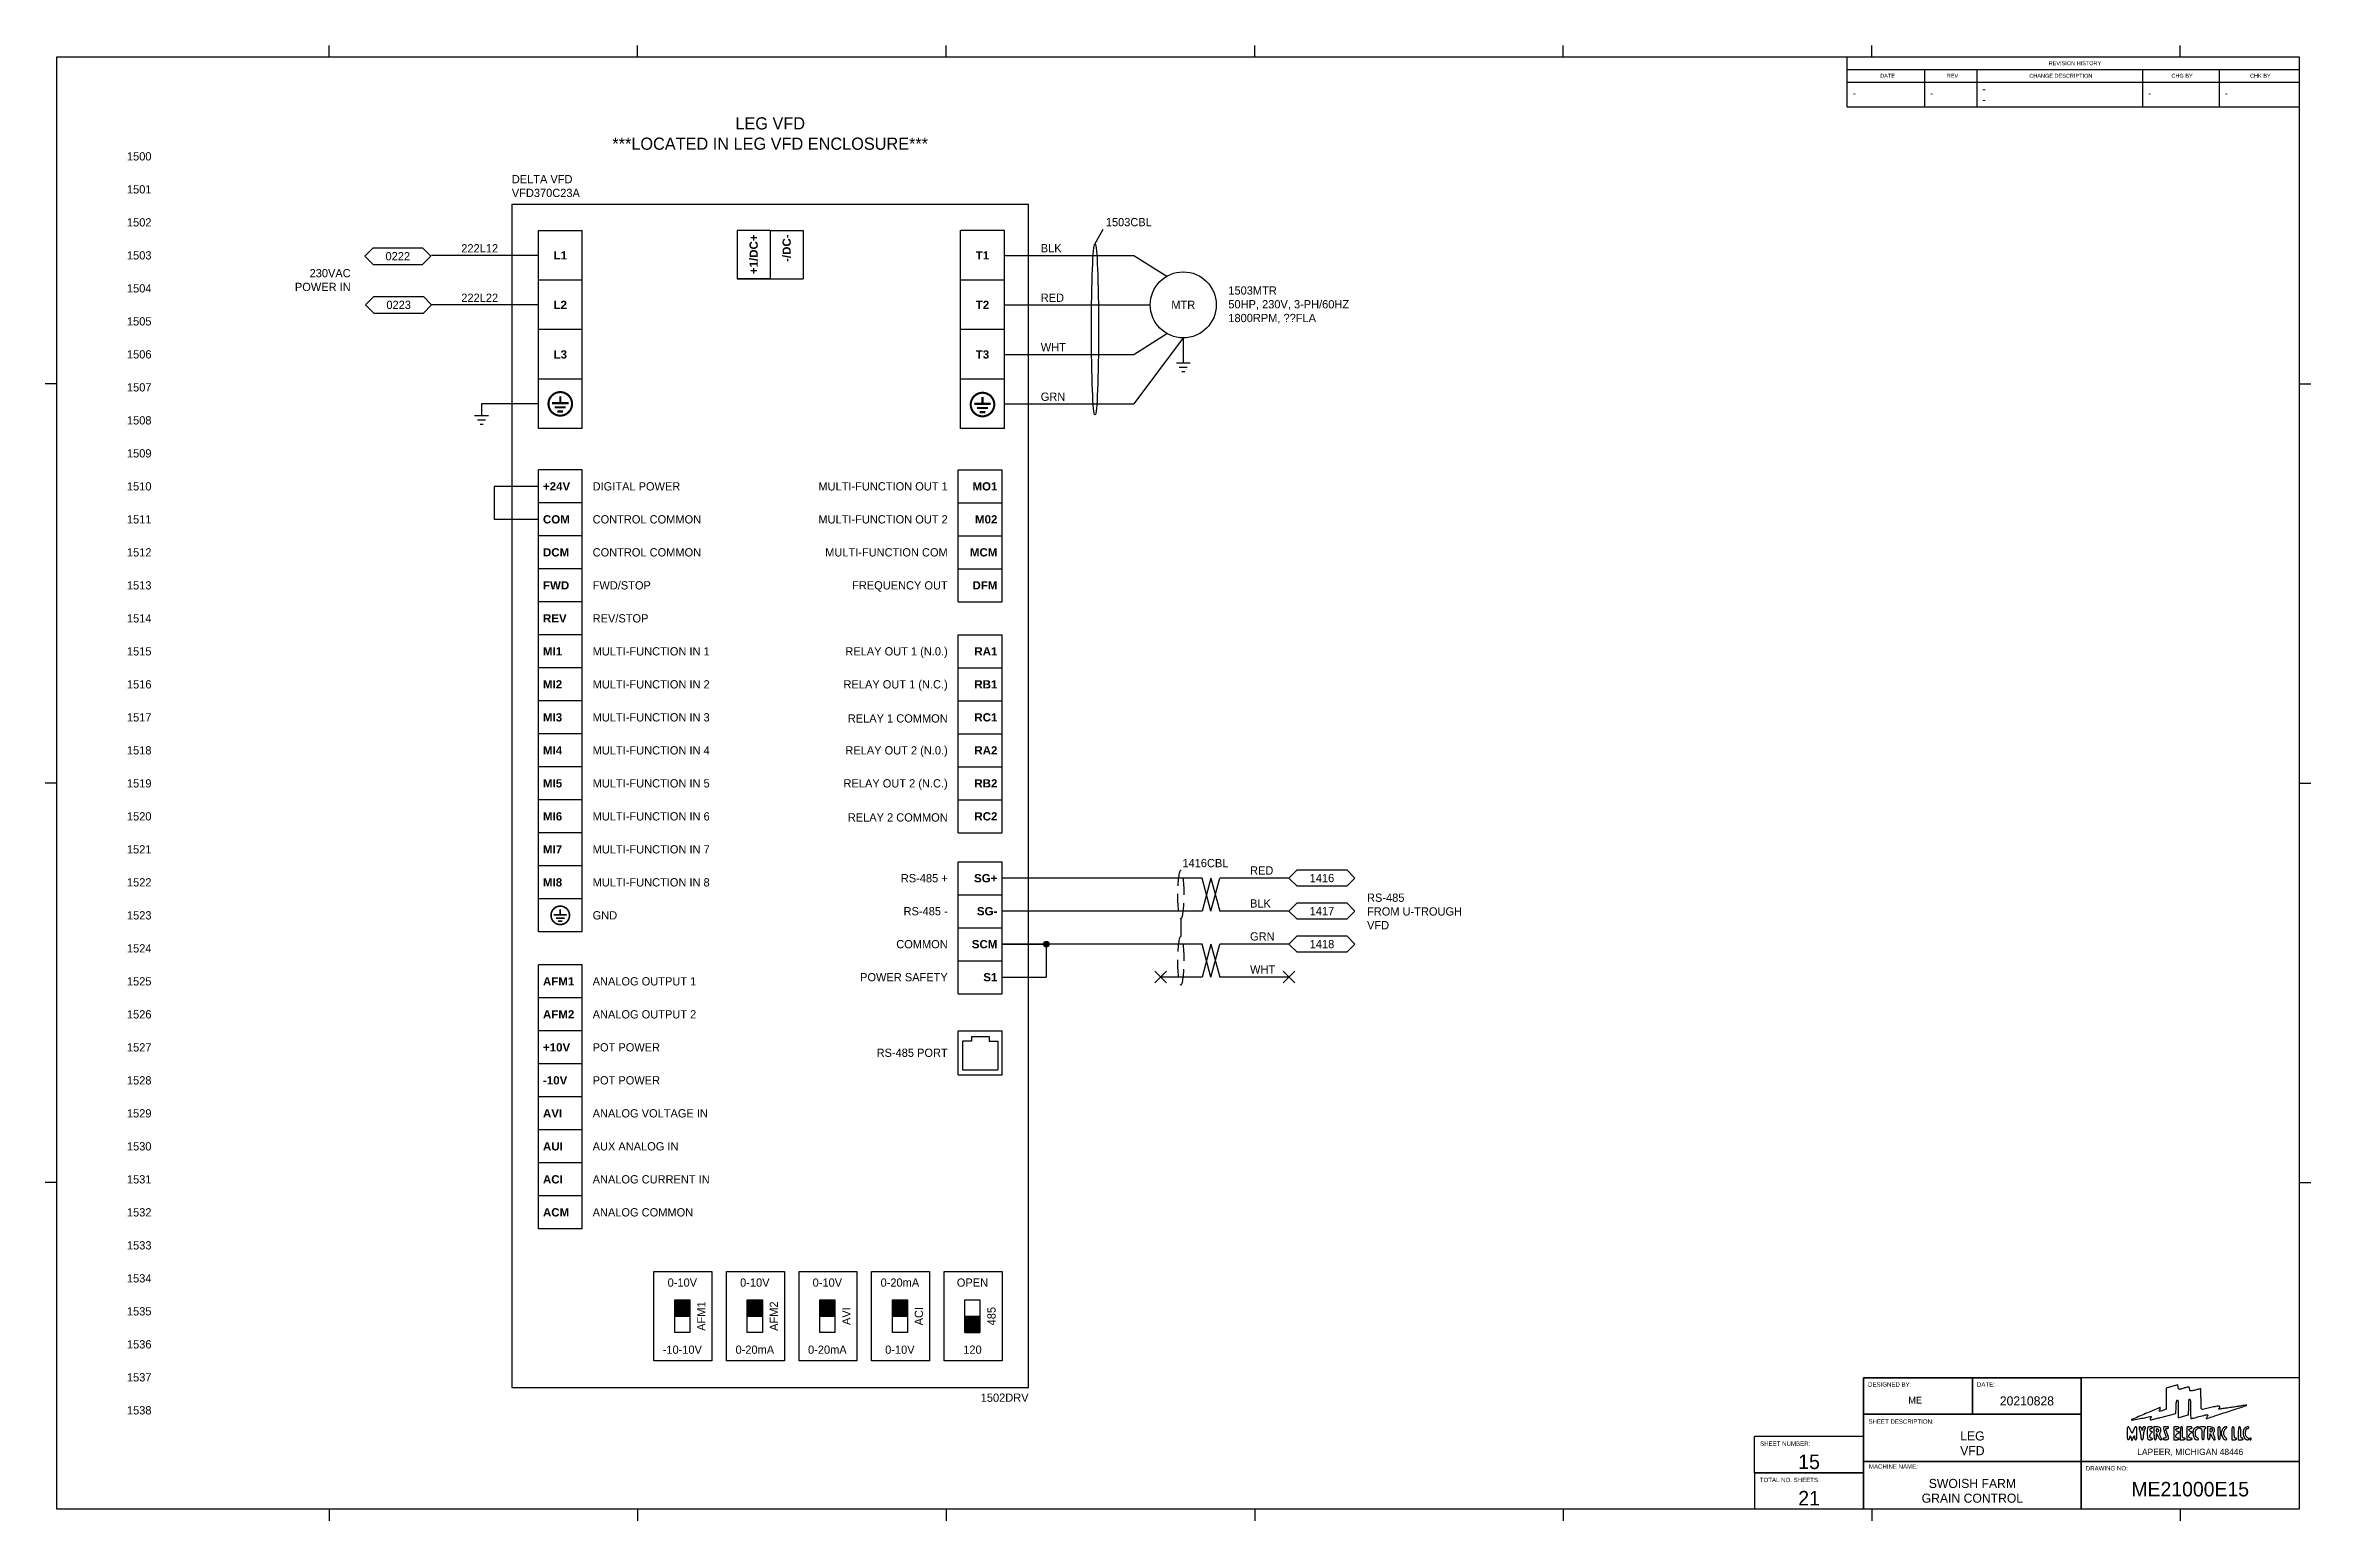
# Model space of a CAD drawing. Header units: inches. Extents: x -0.2 to 34.2, y -0.2 to 22.2.
import ezdxf
from ezdxf.enums import TextEntityAlignment as Align

# ---------------------------------------------------------------- set-up
doc = ezdxf.new("R2010")
doc.units = ezdxf.units.IN
doc.header["$MEASUREMENT"] = 0
doc.linetypes.add('DASHED2', pattern=[0.375, 0.25, -0.125])
for name, color, linetype in [('ATTRIBUTE', 3, 'Continuous'), ('ATTRIBUTES', 1, 'Continuous'), ('GRAPHIC', 2, 'Continuous'), ('TITLE BLOCK', 8, 'Continuous')]:
    doc.layers.add(name, color=color, linetype=linetype)
doc.styles.add('STYLE1', font='arialbd.ttf')
doc.styles.add('Text Style48', font='arial.ttf')
doc.styles.add('Title Block', font='arial.ttf')

# ---------------------------------------------------------------- blocks, each defined once
blk = doc.blocks.new('*U15')
for points in [[(32.054, -20.144), (31.965, -20.168), (31.965, -20.327), (31.965, -20.486), (31.923, -20.504, -0.011575), (31.883, -20.519, -0.123232), (31.867, -20.521, -0.429207), (31.861, -20.514, -0.075017), (31.868, -20.496, 0.016852), (31.873, -20.486, 0.025956), (31.876, -20.477, 0.023649), (31.878, -20.469, 0.279589), (31.877, -20.467, 0.284075), (31.868, -20.465, 0.000271), (31.655, -20.556, 0.000261), (31.442, -20.646, 0.53109), (31.441, -20.652, 0.246522), (31.448, -20.654, 0.00061), (31.546, -20.636, 0.004193), (31.64, -20.618, 0.007465), (31.717, -20.601, -0.015975), (31.734, -20.598, -0.282061), (31.739, -20.6, -0.273563), (31.739, -20.605, -0.015249), (31.732, -20.62, 0.017165), (31.727, -20.631, 0.026009), (31.723, -20.64, 0.023795), (31.721, -20.647, 0.264845), (31.722, -20.65, 0.252928), (31.726, -20.651, 0.000628), (31.781, -20.638, 0.003645), (31.845, -20.622, 0.002235), (31.919, -20.603), (32.112, -20.552), (32.115, -20.455, -0.010367), (32.118, -20.412, -0.026178), (32.122, -20.381, -0.031698), (32.127, -20.36, -0.239908), (32.134, -20.352, -0.419857), (32.142, -20.356, -0.045779), (32.146, -20.378, -0.024307), (32.149, -20.416, -0.005069), (32.15, -20.483), (32.15, -20.618), (32.226, -20.596), (32.303, -20.575), (32.307, -20.456, -0.006157), (32.312, -20.343, -0.658537), (32.322, -20.339, -0.186335), (32.333, -20.365, -0.005262), (32.334, -20.485, 0.005914), (32.335, -20.541, 0.009837), (32.337, -20.589, 0.003836), (32.34, -20.629, 0.391449), (32.343, -20.632, 0.061218), (32.35, -20.631, 0.00131), (32.382, -20.623, 0.002999), (32.42, -20.613, 0.002016), (32.463, -20.601, -0.003186), (32.559, -20.576, -0.067949), (32.588, -20.572, -0.478278), (32.595, -20.581, -0.088254), (32.586, -20.603, 0.012281), (32.576, -20.619, 0.091596), (32.573, -20.627, 0.398502), (32.575, -20.63, 0.138134), (32.581, -20.63, -0.003563), (32.594, -20.626, -0.00004), (32.681, -20.598, -0.000124), (32.78, -20.565, -0.000081), (32.896, -20.527, 0.001179), (33.01, -20.49, 0.001986), (33.105, -20.458, 0.000178), (33.19, -20.429, 0.555583), (33.19, -20.428, 0.236023), (33.187, -20.427, 0.000327), (33.126, -20.435, 0.002563), (33.057, -20.446, 0.001565), (32.976, -20.459, -0.003318), (32.894, -20.471, -0.005578), (32.826, -20.48, -0.001265), (32.767, -20.488, -0.449485), (32.764, -20.485, -0.11724), (32.765, -20.481, -0.028143), (32.768, -20.475, -0.027379), (32.773, -20.469, -0.024139), (32.779, -20.463, 0.467866), (32.777, -20.449, 0.180834), (32.756, -20.443, 0.025752), (32.684, -20.455, 0.002782), (32.521, -20.491, -0.190393), (32.506, -20.489, -0.219476), (32.497, -20.476, -0.042404), (32.494, -20.444, -0.002122), (32.494, -20.337, 0.001799), (32.493, -20.276, 0.003005), (32.493, -20.224, 0.000364), (32.492, -20.179, 0.422075), (32.491, -20.178, 0.051145), (32.488, -20.178, 0.000352), (32.469, -20.183, 0.00137), (32.446, -20.189, 0.000875), (32.42, -20.196, -0.007336), (32.36, -20.211, -0.089549), (32.337, -20.212, -0.269745), (32.326, -20.204, -0.098452), (32.322, -20.184, 0.096414), (32.318, -20.163, 0.269666), (32.307, -20.155, 0.097854), (32.284, -20.156, 0.009273), (32.231, -20.171, -0.006091), (32.178, -20.187, -0.11754), (32.161, -20.187, -0.279731), (32.152, -20.179, -0.043108), (32.147, -20.155), (32.144, -20.12)], [(31.376, -20.853, 0.007316), (31.376, -20.903, 0.03703), (31.379, -20.931, 0.08138), (31.385, -20.946, 0.273713), (31.393, -20.951, 0.168316), (31.4, -20.949, 0.08124), (31.407, -20.942, 0.064959), (31.412, -20.931, 0.046944), (31.415, -20.918, -0.004779), (31.419, -20.895, -0.516008), (31.421, -20.894, -0.198593), (31.424, -20.897, -0.002061), (31.433, -20.927), (31.446, -20.97), (31.465, -20.927, -0.002235), (31.478, -20.897, -0.18041), (31.482, -20.894, -0.528171), (31.484, -20.895, -0.006158), (31.485, -20.918, 0.041084), (31.487, -20.932, 0.082191), (31.491, -20.943, 0.115162), (31.497, -20.949, 0.148642), (31.505, -20.951, 0.258593), (31.514, -20.946, 0.093584), (31.519, -20.932, 0.039364), (31.522, -20.905, 0.006994), (31.523, -20.853, 0.013793), (31.521, -20.779, 0.202366), (31.51, -20.756, 0.473475), (31.494, -20.759, 0.029852), (31.47, -20.807), (31.448, -20.859), (31.425, -20.807, 0.025807), (31.401, -20.761, 0.482182), (31.387, -20.759, 0.196031), (31.377, -20.78, 0.011101)], [(31.567, -20.819, -0.011228), (31.574, -20.847, -0.010219), (31.579, -20.875, -0.010287), (31.583, -20.9, -0.032245), (31.584, -20.918, 0.039687), (31.586, -20.932, 0.085127), (31.589, -20.943, 0.122098), (31.595, -20.949, 0.146572), (31.603, -20.951, 0.173501), (31.611, -20.948, 0.129272), (31.617, -20.94, 0.071071), (31.62, -20.926, 0.021401), (31.621, -20.904, -0.029143), (31.623, -20.882, -0.015863), (31.627, -20.855, -0.015759), (31.632, -20.828, -0.024047), (31.639, -20.806, 0.006971), (31.65, -20.774, 0.108397), (31.651, -20.762, 0.306008), (31.646, -20.757, 0.065683), (31.633, -20.755, 0.079521), (31.622, -20.757, 0.130985), (31.615, -20.762, 0.118265), (31.61, -20.77, 0.05793), (31.608, -20.783), (31.607, -20.81), (31.594, -20.783, 0.041935), (31.588, -20.772, 0.047128), (31.58, -20.763, 0.052891), (31.572, -20.757, 0.139403), (31.565, -20.755, 0.270303), (31.559, -20.759, 0.136249), (31.557, -20.768, 0.049563), (31.559, -20.786, 0.008812)], [(31.681, -20.795, 0.020019), (31.679, -20.815, 0.008766), (31.679, -20.841, 0.008659), (31.679, -20.868, 0.011456), (31.681, -20.894, 0.012553), (31.684, -20.929, 0.119947), (31.69, -20.943, 0.198295), (31.7, -20.95, 0.045204), (31.721, -20.951, 0.032751), (31.735, -20.951, 0.050337), (31.746, -20.948, 0.065043), (31.754, -20.944, 0.249719), (31.757, -20.939, 0.148195), (31.755, -20.934, 0.098894), (31.751, -20.93, 0.082425), (31.745, -20.928, 0.064853), (31.738, -20.927, -0.299278), (31.724, -20.918, -0.111821), (31.72, -20.894, -0.087579), (31.726, -20.866, -0.134363), (31.741, -20.846, 0.005777), (31.755, -20.835, 0.22845), (31.757, -20.832, 0.395521), (31.755, -20.83, 0.011517), (31.741, -20.829, -0.224035), (31.726, -20.822, -0.153467), (31.72, -20.804, -0.166632), (31.724, -20.787, -0.247969), (31.738, -20.779, 0.064853), (31.745, -20.779, 0.082425), (31.751, -20.776, 0.098894), (31.755, -20.772, 0.148195), (31.757, -20.767, 0.249255), (31.754, -20.762, 0.065248), (31.746, -20.758, 0.050468), (31.735, -20.756, 0.032852), (31.721, -20.755, 0.039619), (31.701, -20.756, 0.15851), (31.691, -20.762, 0.139501), (31.685, -20.773, 0.028245)], [(31.781, -20.853, 0.006994), (31.782, -20.905, 0.039364), (31.785, -20.932, 0.093584), (31.79, -20.946, 0.258593), (31.8, -20.951, 0.171382), (31.808, -20.949, 0.12597), (31.814, -20.941, 0.071752), (31.817, -20.927, 0.023085), (31.819, -20.905), (31.819, -20.859), (31.843, -20.905, 0.029092), (31.854, -20.923, 0.036571), (31.866, -20.938, 0.03977), (31.877, -20.948, 0.167418), (31.886, -20.951, 0.107056), (31.895, -20.95, 0.307114), (31.898, -20.945, 0.098199), (31.895, -20.935, 0.009507), (31.884, -20.912, -0.028488), (31.874, -20.89, -0.074064), (31.87, -20.872, -0.074591), (31.872, -20.855, -0.029202), (31.879, -20.832, 0.067378), (31.886, -20.797, 0.179306), (31.879, -20.774, 0.173835), (31.859, -20.759, 0.062714), (31.823, -20.755), (31.781, -20.755)], [(31.849, -20.81, -0.063462), (31.848, -20.819, -0.063483), (31.844, -20.828, -0.069477), (31.839, -20.834, -0.116646), (31.833, -20.838, -0.186684), (31.827, -20.838, -0.16323), (31.822, -20.833, -0.092267), (31.819, -20.824, -0.034783), (31.818, -20.81, -0.034783), (31.819, -20.797, -0.092267), (31.822, -20.787, -0.16323), (31.827, -20.783, -0.186684), (31.833, -20.783, -0.116646), (31.839, -20.786, -0.069477), (31.844, -20.793, -0.063483), (31.848, -20.801, -0.063462)], [(31.924, -20.764, 0.185345), (31.923, -20.771, 0.012116), (31.927, -20.791, 0.016298), (31.933, -20.814, 0.011366), (31.942, -20.841, -0.004936), (31.961, -20.896, -0.082876), (31.964, -20.915, -0.305016), (31.958, -20.924, -0.093948), (31.941, -20.927, 0.048028), (31.931, -20.928, 0.068025), (31.923, -20.93, 0.088204), (31.918, -20.934, 0.191087), (31.916, -20.939, 0.277684), (31.919, -20.944, 0.052312), (31.929, -20.948, 0.042582), (31.943, -20.951, 0.027026), (31.959, -20.951, 0.060806), (31.989, -20.948, 0.293992), (32, -20.936, 0.120504), (31.999, -20.912, 0.008947), (31.978, -20.849, -0.003873), (31.963, -20.803, -0.079133), (31.961, -20.788, -0.31512), (31.965, -20.782, -0.087652), (31.978, -20.779, 0.04941), (31.988, -20.779, 0.069405), (31.995, -20.776, 0.089576), (32, -20.772, 0.186826), (32.002, -20.767, 0.359992), (31.995, -20.758, 0.038107), (31.966, -20.755, 0.037892), (31.937, -20.756, 0.229395)], [(32.082, -20.853), (32.082, -20.951), (32.122, -20.951, 0.029145), (32.137, -20.951, 0.045523), (32.15, -20.948, 0.057272), (32.159, -20.944, 0.26699), (32.162, -20.939, 0.191087), (32.16, -20.934, 0.088204), (32.155, -20.93, 0.068025), (32.147, -20.928, 0.048028), (32.137, -20.927, -0.22988), (32.119, -20.918, -0.177271), (32.112, -20.897, -0.131929), (32.12, -20.87, -0.130712), (32.14, -20.852), (32.167, -20.837), (32.14, -20.827, -0.104724), (32.121, -20.815, -0.188258), (32.113, -20.799, -0.257133), (32.12, -20.785, -0.155961), (32.137, -20.779, 0.048028), (32.147, -20.779, 0.068025), (32.155, -20.776, 0.088204), (32.16, -20.772, 0.191087), (32.162, -20.767, 0.266956), (32.159, -20.762, 0.057262), (32.15, -20.758, 0.04552), (32.137, -20.756, 0.029145), (32.122, -20.755), (32.082, -20.755)], [(32.18, -20.853), (32.18, -20.951), (32.213, -20.951, 0.034237), (32.227, -20.951, 0.039166), (32.239, -20.948, 0.042873), (32.249, -20.944, 0.138974), (32.254, -20.939, 0.21303), (32.255, -20.935, 0.177792), (32.252, -20.93, 0.099774), (32.245, -20.928, 0.045834), (32.235, -20.927, -0.117317), (32.221, -20.923, -0.215978), (32.214, -20.914, -0.069512), (32.211, -20.894, -0.005651), (32.213, -20.841, 0.00763), (32.215, -20.795, 0.04558), (32.213, -20.772, 0.116497), (32.208, -20.759, 0.240237), (32.199, -20.755, 0.258373), (32.19, -20.76, 0.093426), (32.184, -20.774, 0.039346), (32.181, -20.802, 0.006998)], [(32.279, -20.853), (32.279, -20.951), (32.319, -20.951, 0.029145), (32.334, -20.951, 0.045523), (32.347, -20.948, 0.057272), (32.356, -20.944, 0.26699), (32.359, -20.939, 0.191087), (32.357, -20.934, 0.088204), (32.351, -20.93, 0.068025), (32.343, -20.928, 0.048028), (32.334, -20.927, -0.22988), (32.316, -20.918, -0.177271), (32.309, -20.897, -0.131929), (32.317, -20.87, -0.130712), (32.337, -20.852), (32.364, -20.837), (32.337, -20.827, -0.073774), (32.317, -20.817, -0.21909), (32.31, -20.804, -0.256412), (32.316, -20.791, -0.092814), (32.334, -20.783, 0.062734), (32.355, -20.775, 0.412254), (32.357, -20.765, 0.231771), (32.346, -20.757, 0.040045), (32.319, -20.755), (32.279, -20.755)], [(32.395, -20.779, 0.157965), (32.373, -20.824, 0.093693), (32.375, -20.883, 0.104867), (32.397, -20.933, 0.238867), (32.433, -20.951, 0.067597), (32.45, -20.949, 0.342889), (32.456, -20.942, 0.213846), (32.451, -20.931, 0.037361), (32.432, -20.917, -0.080305), (32.421, -20.907, -0.081907), (32.413, -20.894, -0.063489), (32.409, -20.877, -0.027883), (32.408, -20.853, -0.027883), (32.409, -20.829, -0.063489), (32.413, -20.812, -0.081907), (32.421, -20.799, -0.080305), (32.432, -20.789, 0.025323), (32.442, -20.782, 0.03201), (32.45, -20.775, 0.033519), (32.455, -20.769, 0.163755), (32.457, -20.764, 0.339728), (32.451, -20.756, 0.126675), (32.435, -20.756, 0.075222), (32.414, -20.765, 0.060543)], [(32.469, -20.767, 0.148195), (32.471, -20.772, 0.098894), (32.475, -20.776, 0.082425), (32.481, -20.779, 0.064853), (32.488, -20.779, -0.241448), (32.497, -20.784, -0.103378), (32.502, -20.797, -0.044348), (32.505, -20.821, -0.008455), (32.506, -20.865, 0.008455), (32.507, -20.91, 0.044348), (32.51, -20.934, 0.103378), (32.515, -20.947, 0.241448), (32.524, -20.951, 0.241448), (32.533, -20.947, 0.103378), (32.539, -20.934, 0.044348), (32.542, -20.91, 0.008455), (32.543, -20.865, -0.01259), (32.544, -20.832, -0.022889), (32.546, -20.804, -0.020168), (32.55, -20.783, -0.350432), (32.555, -20.779, 0.099038), (32.56, -20.779, 0.097945), (32.564, -20.776, 0.097945), (32.566, -20.772, 0.099038), (32.567, -20.767, 0.295869), (32.564, -20.762, 0.04382), (32.553, -20.758, 0.037669), (32.537, -20.756, 0.023598), (32.518, -20.755, 0.023598), (32.499, -20.756, 0.037669), (32.484, -20.758, 0.04382), (32.472, -20.762, 0.295869)], [(32.592, -20.852, 0.00721), (32.593, -20.903, 0.036993), (32.596, -20.931, 0.081942), (32.601, -20.946, 0.273266), (32.61, -20.951, 0.189289), (32.618, -20.948, 0.095755), (32.624, -20.94, 0.061849), (32.629, -20.925, 0.026537), (32.631, -20.905), (32.635, -20.859), (32.659, -20.905, 0.032145), (32.682, -20.944, 0.245611), (32.7, -20.953, 0.484084), (32.708, -20.943, 0.042423), (32.696, -20.906, -0.020374), (32.687, -20.881, -0.065919), (32.684, -20.863, -0.085082), (32.685, -20.848, -0.050766), (32.692, -20.831, 0.105404), (32.7, -20.803, 0.180604), (32.694, -20.781, 0.147367), (32.672, -20.765, 0.064415), (32.637, -20.757), (32.592, -20.753)], [(32.664, -20.807, -0.041303), (32.661, -20.818, -0.056112), (32.657, -20.827, -0.069458), (32.652, -20.833, -0.193098), (32.647, -20.835, -0.193098), (32.642, -20.833, -0.069458), (32.637, -20.827, -0.056112), (32.633, -20.818, -0.041303), (32.631, -20.807, -0.04615), (32.63, -20.795, -0.12236), (32.633, -20.786, -0.161672), (32.639, -20.781, -0.100145), (32.647, -20.779, -0.100145), (32.656, -20.781, -0.161672), (32.662, -20.786, -0.12236), (32.664, -20.795, -0.04615)], [(32.75, -20.853, 0.008462), (32.752, -20.9, 0.032832), (32.756, -20.929, 0.057973), (32.762, -20.946, 0.291159), (32.77, -20.951, 0.293716), (32.778, -20.946, 0.065472), (32.783, -20.93, 0.03385), (32.786, -20.902, 0.007802), (32.787, -20.853, 0.006304), (32.786, -20.799, 0.045192), (32.783, -20.773, 0.124489), (32.777, -20.76, 0.220503), (32.766, -20.755, 0.218721), (32.756, -20.76, 0.136927), (32.75, -20.772, 0.046094), (32.748, -20.798, 0.005761)], [(32.843, -20.764, 0.094659), (32.828, -20.779, 0.041125), (32.814, -20.803, 0.040818), (32.804, -20.829, 0.069353), (32.801, -20.853, 0.081353), (32.806, -20.885, 0.058894), (32.822, -20.918, 0.062991), (32.842, -20.943, 0.192104), (32.863, -20.951, 0.039041), (32.881, -20.95, 0.371636), (32.885, -20.945, 0.182794), (32.882, -20.935, 0.013412), (32.862, -20.915, -0.061571), (32.853, -20.902, -0.039751), (32.845, -20.886, -0.039427), (32.84, -20.869, -0.055778), (32.838, -20.853, -0.055778), (32.84, -20.837, -0.039427), (32.845, -20.82, -0.039751), (32.853, -20.804, -0.061571), (32.862, -20.792, 0.01161), (32.872, -20.782, 0.016057), (32.88, -20.773, 0.012597), (32.886, -20.765, 0.157369), (32.887, -20.761, 0.356709), (32.883, -20.756, 0.068557), (32.871, -20.755, 0.056583), (32.855, -20.758, 0.072396)], [(32.961, -20.853), (32.961, -20.951), (32.997, -20.951, 0.031626), (33.012, -20.951, 0.048861), (33.023, -20.948, 0.06271), (33.032, -20.944, 0.254951), (33.034, -20.939, 0.148195), (33.033, -20.934, 0.098894), (33.029, -20.93, 0.082425), (33.023, -20.928, 0.064853), (33.016, -20.927, -0.241448), (33.007, -20.922, -0.103378), (33.001, -20.909, -0.044348), (32.998, -20.885, -0.008455), (32.997, -20.841, 0.008455), (32.997, -20.796, 0.044348), (32.994, -20.772, 0.103378), (32.988, -20.76, 0.241448), (32.979, -20.755, 0.258593), (32.97, -20.76, 0.093584), (32.964, -20.774, 0.039364), (32.961, -20.802, 0.006994)], [(33.059, -20.853), (33.059, -20.951), (33.096, -20.951, 0.031626), (33.11, -20.951, 0.048861), (33.122, -20.948, 0.06271), (33.13, -20.944, 0.254951), (33.133, -20.939, 0.148195), (33.131, -20.934, 0.098894), (33.127, -20.93, 0.082425), (33.121, -20.928, 0.064853), (33.114, -20.927, -0.241448), (33.105, -20.922, -0.103378), (33.099, -20.909, -0.044348), (33.096, -20.885, -0.008455), (33.096, -20.841, 0.008455), (33.095, -20.796, 0.044348), (33.092, -20.772, 0.103378), (33.086, -20.76, 0.241448), (33.077, -20.755, 0.258593), (33.068, -20.76, 0.093584), (33.063, -20.774, 0.039364), (33.06, -20.802, 0.006994)], [(33.152, -20.782, 0.126643), (33.134, -20.83, 0.08921), (33.138, -20.888, 0.103093), (33.16, -20.935, 0.231798), (33.195, -20.951, 0.067597), (33.212, -20.949, 0.342889), (33.218, -20.942, 0.213846), (33.213, -20.931, 0.037361), (33.194, -20.917, -0.194574), (33.173, -20.889, -0.074599), (33.169, -20.84, -0.083057), (33.179, -20.795, -0.305325), (33.201, -20.779, 0.070083), (33.208, -20.779, 0.085896), (33.214, -20.776, 0.100138), (33.217, -20.772, 0.138107), (33.219, -20.767, 0.324907), (33.211, -20.757, 0.134586), (33.192, -20.756, 0.087499), (33.169, -20.765, 0.097748)], [(33.231, -20.939, 0.099038), (33.232, -20.944, 0.097945), (33.234, -20.948, 0.097945), (33.238, -20.951, 0.099038), (33.243, -20.951, 0.099038), (33.248, -20.951, 0.097945), (33.252, -20.948, 0.097945), (33.255, -20.944, 0.099038), (33.255, -20.939, 0.099038), (33.255, -20.934, 0.097945), (33.252, -20.93, 0.097945), (33.248, -20.928, 0.099038), (33.243, -20.927, 0.099038), (33.238, -20.928, 0.097945), (33.234, -20.93, 0.097945), (33.232, -20.934, 0.099038)]]:
    blk.add_lwpolyline(points, format="xyb", close=True)
at = {"layer": 'TITLE BLOCK'}
for p, q in [((0, -22.002), (0, 0)), ((0, 0), (33.98, 0)), ((4.125, 0), (4.125, 0.176)), ((8.801, 0), (8.801, 0.176)), ((13.476, 0), (13.476, 0.176)), ((18.152, 0), (18.152, 0.176)), ((22.827, 0), (22.827, 0.176)), ((27.131, -0.763), (27.131, 0)), ((27.503, 0), (27.503, 0.176)), ((32.178, 0), (32.178, 0.176)), ((33.98, 0), (33.98, -22.002)), ((27.131, -0.19), (28.303, -0.19)), ((27.136, 0), (33.98, 0)), ((28.303, -0.19), (28.303, -0.38)), ((28.303, -0.19), (29.095, -0.19)), ((28.303, -0.19), (28.303, -0.38)), ((29.095, -0.19), (29.095, -0.38)), ((29.095, -0.19), (31.608, -0.19)), ((29.095, -0.19), (29.095, -0.38)), ((31.608, -0.19), (31.608, -0.38)), ((31.608, -0.19), (32.77, -0.19)), ((31.608, -0.19), (31.608, -0.38)), ((32.77, -0.19), (32.77, -0.38)), ((32.77, -0.19), (33.98, -0.19)), ((32.77, -0.19), (32.77, -0.38)), ((33.98, 0), (33.98, -0.763)), ((27.131, -0.38), (28.303, -0.38)), ((28.303, -0.38), (28.303, -0.763)), ((28.303, -0.38), (29.095, -0.38)), ((28.303, -0.38), (28.303, -0.763)), ((29.095, -0.38), (29.095, -0.763)), ((29.095, -0.38), (31.608, -0.38)), ((29.095, -0.38), (29.095, -0.763)), ((31.608, -0.38), (31.608, -0.763)), ((31.608, -0.38), (32.77, -0.38)), ((31.608, -0.38), (31.608, -0.763)), ((32.77, -0.38), (32.77, -0.763)), ((32.77, -0.38), (33.98, -0.38)), ((32.77, -0.38), (32.77, -0.763)), ((33.98, -0.763), (27.131, -0.763)), ((0, -4.951), (-0.176, -4.951)), ((33.98, -4.951), (34.156, -4.951)), ((0, -11.001), (-0.176, -11.001)), ((33.98, -11.001), (34.156, -11.001)), ((0, -17.052), (-0.176, -17.052)), ((33.98, -17.052), (34.156, -17.052)), ((33.98, -20.012), (30.68, -20.012)), ((27.379, -20.902), (25.729, -20.902)), ((25.729, -21.452), (25.729, -20.902)), ((25.729, -21.452), (25.729, -22.002)), ((33.98, -22.002), (0, -22.002)), ((4.125, -22.002), (4.125, -22.178)), ((8.801, -22.002), (8.801, -22.178)), ((13.476, -22.002), (13.476, -22.178)), ((18.152, -22.002), (18.152, -22.178)), ((22.827, -22.002), (22.827, -22.178)), ((27.503, -22.002), (27.503, -22.178)), ((32.178, -22.002), (32.178, -22.178))]:
    blk.add_line(p, q, dxfattribs=at)
at = {"layer": 'TITLE BLOCK', "linetype": 'Continuous', "lineweight": 35}
for p, q in [((27.379, -22.002), (27.379, -20.012)), ((27.379, -20.012), (30.68, -20.012)), ((29.029, -20.012), (29.029, -20.562)), ((30.68, -22.002), (30.68, -20.012)), ((27.379, -20.562), (30.68, -20.562)), ((27.379, -21.282), (30.68, -21.282)), ((30.68, -21.282), (33.98, -21.282)), ((25.729, -21.452), (27.379, -21.452))]:
    blk.add_line(p, q, dxfattribs=at)
blk.add_text('LAPEER, MICHIGAN 48446', height=0.09563).set_placement((32.33, -21.136), align=Align.MIDDLE_CENTER)
at = {"layer": 'ATTRIBUTE'}
for p in [(27.212, -0.61), (28.384, -0.61), (29.176, -0.546), (29.176, -0.71), (31.689, -0.61), (32.851, -0.61)]:
    blk.add_text('-', height=0.125, dxfattribs=at).set_placement(p)
blk.add_text('ME', height=0.1031, dxfattribs=at).set_placement((28.162, -20.352), align=Align.MIDDLE_CENTER)
for tag, height, p in [('DESDATE', 0.138, (29.855, -20.363)), ('DESCRIPTION1', 0.138, (29.029, -20.894)), ('SHEET', 0.22, (26.554, -21.287)), ('DESCRIPTION2', 0.138, (29.029, -21.117)), ('MACHNAME1', 0.138, (29.029, -21.614)), ('DRAWINGNUM', 0.22, (32.33, -21.7)), ('MACHNAME2', 0.138, (29.029, -21.837))]:
    blk.add_attdef(tag, text='', height=height, dxfattribs=at).set_placement(p, align=Align.MIDDLE)
blk.add_attdef('TOTAL', text='', height=0.22, dxfattribs=at).set_placement((26.554, -21.837), align=Align.MIDDLE_CENTER)
at = {"layer": 'TITLE BLOCK'}
for s, insert, char_height, attachment_point, style in [('DATE', (27.632, -0.315), 0.06, 7, 'Text Style48'), ('REV', (28.641, -0.315), 0.06, 7, 'Text Style48'), ('CHANGE DESCRIPTION', (29.892, -0.316), 0.06, 7, 'Text Style48'), ('REVISION HISTORY', (30.185, -0.126), 0.06, 7, 'Text Style48'), ('CHG BY', (32.046, -0.316), 0.06, 7, 'Text Style48'), ('CHK BY', (33.237, -0.316), 0.06, 7, 'Text Style48'), ('DESIGNED BY:', (27.448, -20.081), 0.06601, 1, 'Title Block'), ('DATE:', (29.098, -20.081), 0.066, 1, 'Title Block'), ('SHEET DESCRIPTION:', (27.454, -20.643), 0.06601, 1, 'Title Block'), ('SHEET NUMBER:', (25.813, -20.978), 0.06601, 1, 'Title Block'), ('TOTAL NO. SHEETS:', (25.808, -21.528), 0.06601, 1, 'Title Block'), ('MACHINE NAME:', (27.461, -21.324), 0.06601, 1, 'Title Block')]:
    blk.add_mtext(s, dxfattribs=dict(at, insert=insert, char_height=char_height, attachment_point=attachment_point, style=style))
at = {"layer": 'TITLE BLOCK', "insert": (30.748, -21.351), "char_height": 0.06601, "width": 0.63532, "attachment_point": 1, "style": 'Title Block'}
blk.add_mtext('DRAWING NO:', dxfattribs=at)
blk = doc.blocks.new('WIRE REFERENCE')
at = {"color": 4}
for p, q in [((0.125, 0.125), (0, 0)), ((0.125, -0.125), (0, 0)), ((0.125, 0.125), (0.875, 0.125)), ((0.875, 0.125), (1, 0)), ((0.875, -0.125), (1, 0)), ((0.125, -0.125), (0.875, -0.125))]:
    blk.add_line(p, q, dxfattribs=at)
blk.add_attdef('LNXXXX', text='', height=0.125, dxfattribs=at).set_placement((0.5, 0), align=Align.MIDDLE_CENTER)
blk = doc.blocks.new('GROUND SYMBOL')
at = {"layer": 'GRAPHIC'}
for p, q in [((0, 0), (0, -0.178)), ((-0.105, -0.178), (0.105, -0.178)), ((-0.061, -0.243), (0.061, -0.243)), ((-0.023, -0.308), (0.023, -0.308))]:
    blk.add_line(p, q, dxfattribs=at)
blk = doc.blocks.new('New Hex Ref')
at = {"color": 4}
for p, q in [((0, 0), (0.125, 0.125)), ((0.125, -0.125), (0, 0)), ((0.125, 0.125), (0.875, 0.125)), ((0.875, 0.125), (1, 0)), ((1, 0), (0.875, -0.125)), ((0.875, -0.125), (0.125, -0.125))]:
    blk.add_line(p, q, dxfattribs=at)
blk.add_attdef('LNXXXX', text='', height=0.125, dxfattribs=at).set_placement((0.5, 0), align=Align.MIDDLE_CENTER)
blk = doc.blocks.new('WIRE NODE')
h = blk.add_hatch(color=256)
edge = h.paths.add_edge_path()
edge.add_arc((0, 0), 0.0428, 0, 360)
blk.add_circle((0, 0), 0.0428)
blk = doc.blocks.new('DELTA_DRIVE')
h = blk.add_hatch(color=256)
h.dxf.hatch_style = 1
h.paths.add_polyline_path([(2.296, -15.824), (2.067, -15.824), (2.067, -16.073), (2.296, -16.073)])
h = blk.add_hatch(color=256)
h.dxf.hatch_style = 1
h.paths.add_polyline_path([(3.395, -15.824), (3.167, -15.824), (3.167, -16.073), (3.395, -16.073)])
h = blk.add_hatch(color=256)
h.dxf.hatch_style = 1
h.paths.add_polyline_path([(4.494, -15.824), (4.266, -15.824), (4.266, -16.073), (4.494, -16.073)])
h = blk.add_hatch(color=256)
h.dxf.hatch_style = 1
h.paths.add_polyline_path([(5.594, -15.824), (5.365, -15.824), (5.365, -16.073), (5.594, -16.073)])
h = blk.add_hatch(color=256)
h.dxf.hatch_style = 1
h.paths.add_polyline_path([(6.693, -16.073), (6.465, -16.073), (6.465, -16.322), (6.693, -16.322)])
at = {"color": 2}
for p, q in [((-0.402, 0.776), (-0.402, -17.152)), ((-0.402, 0.776), (7.429, 0.776)), ((7.429, -17.152), (7.429, 0.776)), ((-0.402, -17.152), (7.429, -17.152))]:
    blk.add_line(p, q, dxfattribs=at)
for p, q in [((0, -0.375), (0, 0.375)), ((0, 0.375), (0.665, 0.375)), ((0.665, -0.375), (0.665, 0.375)), ((3.513, 0.375), (3.013, 0.375)), ((3.013, 0.375), (3.013, -0.355)), ((3.513, 0.375), (3.513, -0.355)), ((3.513, 0.375), (3.513, -0.355)), ((3.513, 0.375), (4.013, 0.375)), ((4.013, 0.375), (4.013, -0.355)), ((6.398, -0.375), (6.398, 0.375)), ((7.063, 0.375), (6.398, 0.375)), ((7.063, -0.375), (7.063, 0.375)), ((0.665, -0.375), (0, -0.375)), ((0, -1.125), (0, -0.375)), ((0.665, -1.125), (0.665, -0.375)), ((3.513, -0.355), (3.013, -0.355)), ((3.013, -0.355), (3.513, -0.355)), ((3.513, -0.355), (4.013, -0.355)), ((6.398, -1.125), (6.398, -0.375)), ((7.063, -0.375), (6.398, -0.375)), ((7.063, -1.125), (7.063, -0.375)), ((0, -1.875), (0, -1.125)), ((0.665, -1.125), (0, -1.125)), ((0.665, -1.875), (0.665, -1.125)), ((7.063, -1.125), (6.398, -1.125)), ((6.398, -1.875), (6.398, -1.125)), ((7.063, -1.875), (7.063, -1.125)), ((0, -2.625), (0, -1.875)), ((0.665, -1.875), (0, -1.875)), ((0.665, -2.625), (0.665, -1.875)), ((7.063, -1.875), (6.398, -1.875)), ((6.398, -2.625), (6.398, -1.875)), ((7.063, -2.625), (7.063, -1.875)), ((0.665, -2.625), (0, -2.625)), ((7.063, -2.625), (6.398, -2.625)), ((7.063, -2.625), (6.534, -2.625)), ((0, -3.75), (0, -3.25)), ((0.665, -3.25), (0, -3.25)), ((0.665, -3.75), (0.665, -3.25)), ((6.362, -3.75), (6.362, -3.25)), ((6.362, -3.25), (7.027, -3.25)), ((7.027, -3.75), (7.027, -3.25)), ((0.665, -3.75), (0, -3.75)), ((0, -4.25), (0, -3.75)), ((0.665, -4.25), (0.665, -3.75)), ((6.362, -3.75), (7.027, -3.75)), ((6.362, -4.25), (6.362, -3.75)), ((7.027, -4.25), (7.027, -3.75)), ((0.665, -4.25), (0, -4.25)), ((0, -4.75), (0, -4.25)), ((0.665, -4.75), (0.665, -4.25)), ((6.362, -4.25), (7.027, -4.25)), ((6.362, -4.75), (6.362, -4.25)), ((7.027, -4.75), (7.027, -4.25)), ((0.665, -4.75), (0, -4.75)), ((0, -5.25), (0, -4.75)), ((0.665, -5.25), (0.665, -4.75)), ((6.362, -4.75), (7.027, -4.75)), ((6.362, -5.25), (6.362, -4.75)), ((7.027, -5.25), (7.027, -4.75)), ((0.665, -5.25), (0, -5.25)), ((0, -5.75), (0, -5.25)), ((0.665, -5.75), (0.665, -5.25)), ((6.362, -5.25), (7.027, -5.25)), ((0.665, -5.75), (0, -5.75)), ((0, -6.25), (0, -5.75)), ((0.665, -6.25), (0.665, -5.75)), ((6.362, -5.75), (7.027, -5.75)), ((6.362, -6.25), (6.362, -5.75)), ((7.027, -6.25), (7.027, -5.75)), ((0.665, -6.25), (0, -6.25)), ((0, -6.75), (0, -6.25)), ((0.665, -6.75), (0.665, -6.25)), ((6.362, -6.25), (7.027, -6.25)), ((6.362, -6.75), (6.362, -6.25)), ((7.027, -6.75), (7.027, -6.25)), ((0, -7.25), (0, -6.75)), ((0.665, -6.75), (0, -6.75)), ((0.665, -7.25), (0.665, -6.75)), ((6.362, -7.25), (6.362, -6.75)), ((6.362, -6.75), (7.027, -6.75)), ((7.027, -7.25), (7.027, -6.75)), ((0.665, -7.25), (0, -7.25)), ((0, -7.75), (0, -7.25)), ((0.665, -7.75), (0.665, -7.25)), ((6.362, -7.25), (7.027, -7.25)), ((6.362, -7.25), (7.027, -7.25)), ((6.362, -7.75), (6.362, -7.25)), ((7.027, -7.75), (7.027, -7.25)), ((0.665, -7.75), (0, -7.75)), ((0, -8.25), (0, -7.75)), ((0.665, -8.25), (0.665, -7.75)), ((6.362, -7.75), (7.027, -7.75)), ((6.362, -8.25), (6.362, -7.75)), ((7.027, -8.25), (7.027, -7.75)), ((0, -8.75), (0, -8.25)), ((0.665, -8.25), (0, -8.25)), ((0.665, -8.75), (0.665, -8.25)), ((6.362, -8.75), (6.362, -8.25)), ((6.362, -8.25), (7.027, -8.25)), ((7.027, -8.75), (7.027, -8.25)), ((0.665, -8.75), (0, -8.75)), ((0, -9.25), (0, -8.75)), ((0.665, -9.25), (0.665, -8.75)), ((6.362, -8.75), (7.027, -8.75)), ((0.665, -9.25), (0, -9.25)), ((0, -9.75), (0, -9.25)), ((0.665, -9.75), (0.665, -9.25)), ((6.362, -9.687), (6.362, -9.187)), ((6.362, -9.187), (7.027, -9.187)), ((7.027, -9.687), (7.027, -9.187)), ((0.665, -9.75), (0, -9.75)), ((0.665, -9.75), (0, -9.75)), ((0, -10.25), (0, -9.75)), ((0.665, -10.25), (0.665, -9.75)), ((6.362, -9.687), (7.027, -9.687)), ((6.362, -10.187), (6.362, -9.687)), ((7.027, -10.187), (7.027, -9.687)), ((0.665, -10.25), (0, -10.25)), ((6.362, -10.187), (7.027, -10.187)), ((6.362, -10.687), (6.362, -10.187)), ((6.362, -10.187), (7.027, -10.187)), ((7.027, -10.687), (7.027, -10.187)), ((0.665, -10.75), (0, -10.75)), ((0.665, -10.75), (0, -10.75)), ((0.665, -10.75), (0, -10.75)), ((0, -11.25), (0, -10.75)), ((0.665, -11.25), (0.665, -10.75)), ((6.362, -10.687), (7.027, -10.687)), ((6.362, -11.187), (6.362, -10.687)), ((7.027, -11.187), (7.027, -10.687)), ((0.665, -11.25), (0, -11.25)), ((0, -11.75), (0, -11.25)), ((0.665, -11.75), (0.665, -11.25)), ((6.362, -11.187), (7.027, -11.187)), ((0, -12.25), (0, -11.75)), ((0.665, -11.75), (0, -11.75)), ((0.665, -12.25), (0.665, -11.75)), ((6.362, -11.75), (7.027, -11.75)), ((6.362, -12.415), (6.362, -11.75)), ((6.562, -11.905), (6.43, -11.905)), ((6.43, -11.905), (6.43, -12.342)), ((6.562, -11.836), (6.831, -11.836)), ((6.562, -11.836), (6.562, -11.905)), ((6.831, -11.836), (6.831, -11.905)), ((6.831, -11.905), (6.964, -11.905)), ((6.964, -11.905), (6.964, -12.342)), ((7.027, -12.415), (7.027, -11.75)), ((0.665, -12.25), (0, -12.25)), ((0, -12.75), (0, -12.25)), ((0.665, -12.75), (0.665, -12.25)), ((6.43, -12.342), (6.964, -12.342)), ((6.362, -12.415), (7.027, -12.415)), ((0.665, -12.75), (0, -12.75)), ((0, -13.25), (0, -12.75)), ((0.665, -13.25), (0.665, -12.75)), ((0, -13.75), (0, -13.25)), ((0.665, -13.25), (0, -13.25)), ((0.665, -13.75), (0.665, -13.25)), ((0.665, -13.75), (0, -13.75)), ((0, -14.25), (0, -13.75)), ((0.665, -14.25), (0.665, -13.75)), ((0.665, -14.25), (0, -14.25)), ((0.665, -14.25), (0, -14.25)), ((0, -14.75), (0, -14.25)), ((0.665, -14.75), (0.665, -14.25)), ((0.665, -14.75), (0, -14.75)), ((2.067, -16.073), (2.067, -15.824)), ((2.067, -15.824), (2.296, -15.824)), ((2.067, -16.073), (2.296, -16.073)), ((2.296, -15.824), (2.296, -16.073)), ((3.167, -16.073), (3.167, -15.824)), ((3.167, -15.824), (3.395, -15.824)), ((3.167, -16.073), (3.395, -16.073)), ((3.395, -15.824), (3.395, -16.073)), ((4.266, -16.073), (4.266, -15.824)), ((4.266, -15.824), (4.494, -15.824)), ((4.266, -16.073), (4.494, -16.073)), ((4.494, -15.824), (4.494, -16.073)), ((5.365, -16.073), (5.365, -15.824)), ((5.365, -15.824), (5.594, -15.824)), ((5.365, -16.073), (5.594, -16.073)), ((5.594, -15.824), (5.594, -16.073)), ((6.465, -16.322), (6.465, -16.073)), ((6.465, -16.073), (6.693, -16.073)), ((6.693, -16.073), (6.693, -16.322)), ((6.465, -16.322), (6.693, -16.322))]:
    blk.add_line(p, q)
for points, const_width in [([(0.332, -2.072, -1), (0.332, -2.429, -1), (0.332, -2.072)], 0.0315), ([(6.731, -2.082, -1), (6.731, -2.439, -1), (6.731, -2.082)], 0.0315), ([(0.332, -9.86, -1), (0.332, -10.14, -1), (0.332, -9.86)], 0.0246)]:
    blk.add_lwpolyline(points, format="xyb", dxfattribs=dict(const_width=const_width))
for points, const_width in [([(0.206, -2.24), (0.458, -2.24)], 0.0315), ([(0.248, -2.303), (0.416, -2.303)], 0.0315), ([(0.29, -2.366), (0.374, -2.366)], 0.0315), ([(0.332, -2.135), (0.332, -2.24)], 0.0315), ([(6.605, -2.25), (6.857, -2.25)], 0.0315), ([(6.647, -2.313), (6.815, -2.313)], 0.0315), ([(6.689, -2.376), (6.773, -2.376)], 0.0315), ([(6.731, -2.145), (6.731, -2.25)], 0.0315), ([(0.332, -9.91), (0.332, -9.992)], 0.0246), ([(0.234, -9.992), (0.431, -9.992)], 0.0246), ([(0.267, -10.041), (0.398, -10.041)], 0.0246), ([(0.299, -10.09), (0.365, -10.09)], 0.0246)]:
    blk.add_lwpolyline(points, dxfattribs=dict(const_width=const_width))
for points in [[(1.752, -15.395), (2.63, -15.395), (2.63, -16.75), (1.752, -16.75)], [(2.852, -15.395), (3.729, -15.395), (3.729, -16.75), (2.852, -16.75)], [(3.951, -15.395), (4.828, -15.395), (4.828, -16.75), (3.951, -16.75)], [(5.05, -15.395), (5.928, -15.395), (5.928, -16.75), (5.05, -16.75)], [(6.149, -15.395), (7.027, -15.395), (7.027, -16.75), (6.149, -16.75)], [(2.067, -15.824), (2.296, -15.824), (2.296, -16.322), (2.067, -16.322)], [(3.167, -15.824), (3.395, -15.824), (3.395, -16.322), (3.167, -16.322)], [(4.266, -15.824), (4.494, -15.824), (4.494, -16.322), (4.266, -16.322)], [(5.365, -15.824), (5.594, -15.824), (5.594, -16.322), (5.365, -16.322)], [(6.465, -15.824), (6.693, -15.824), (6.693, -16.322), (6.465, -16.322)]]:
    blk.add_lwpolyline(points, close=True)
at = {"style": 'STYLE1'}
for s, p in [('L1', (0.332, 0)), ('T1', (6.731, 0)), ('L2', (0.332, -0.75)), ('T2', (6.731, -0.75)), ('L3', (0.332, -1.501)), ('T3', (6.731, -1.501))]:
    blk.add_text(s, height=0.125, dxfattribs=at).set_placement(p, align=Align.MIDDLE_CENTER)
for s, p in [('+1/DC+', (3.263, 0.317)), ('-/DC-', (3.763, 0.317))]:
    blk.add_text(s, height=0.125, rotation=90, dxfattribs=at).set_placement(p, align=Align.MIDDLE_RIGHT)
for s, p in [('+24V', (0.07, -3.5)), ('COM', (0.07, -4)), ('DCM', (0.07, -4.5)), ('FWD', (0.07, -5)), ('REV', (0.07, -5.5)), ('MI1', (0.07, -6)), ('MI2', (0.07, -6.5)), ('MI3', (0.07, -7)), ('MI4', (0.07, -7.5)), ('MI5', (0.07, -8)), ('MI6', (0.07, -8.5)), ('MI7', (0.07, -9)), ('MI8', (0.07, -9.5)), ('AFM1', (0.07, -11)), ('AFM2', (0.07, -11.5)), ('+10V', (0.07, -12)), ('-10V', (0.07, -12.5)), ('AVI', (0.07, -13)), ('AUI', (0.07, -13.5)), ('ACI', (0.07, -14)), ('ACM', (0.07, -14.5))]:
    blk.add_text(s, height=0.125, dxfattribs=at).set_placement(p, align=Align.MIDDLE_LEFT)
at = {"color": 1}
for s, p in [('DIGITAL POWER', (0.823, -3.5)), ('CONTROL COMMON', (0.823, -4)), ('CONTROL COMMON', (0.823, -4.5)), ('FWD/STOP', (0.823, -5)), ('REV/STOP', (0.823, -5.5)), ('MULTI-FUNCTION IN 1', (0.823, -6)), ('MULTI-FUNCTION IN 2', (0.823, -6.5)), ('MULTI-FUNCTION IN 3', (0.823, -7)), ('MULTI-FUNCTION IN 4', (0.823, -7.5)), ('MULTI-FUNCTION IN 5', (0.823, -8)), ('MULTI-FUNCTION IN 6', (0.823, -8.5)), ('MULTI-FUNCTION IN 7', (0.823, -9)), ('MULTI-FUNCTION IN 8', (0.823, -9.5)), ('GND', (0.823, -10)), ('ANALOG OUTPUT 1', (0.823, -11)), ('ANALOG OUTPUT 2', (0.823, -11.5)), ('POT POWER', (0.823, -12)), ('POT POWER', (0.823, -12.5)), ('ANALOG VOLTAGE IN', (0.823, -13)), ('AUX ANALOG IN', (0.823, -13.5)), ('ANALOG CURRENT IN', (0.823, -14)), ('ANALOG COMMON', (0.823, -14.5))]:
    blk.add_text(s, height=0.125, dxfattribs=at).set_placement(p, align=Align.MIDDLE_LEFT)
for s, p in [('MULTI-FUNCTION OUT 1', (6.204, -3.5)), ('MULTI-FUNCTION OUT 2', (6.204, -4)), ('MULTI-FUNCTION COM', (6.204, -4.5)), ('FREQUENCY OUT', (6.204, -5)), ('RELAY OUT 1 (N.0.)', (6.204, -6)), ('RELAY OUT 1 (N.C.)', (6.204, -6.5)), ('RELAY 1 COMMON', (6.204, -7.016)), ('RELAY OUT 2 (N.0.)', (6.204, -7.5)), ('RELAY OUT 2 (N.C.)', (6.204, -8)), ('RELAY 2 COMMON', (6.204, -8.516)), ('RS-485 +', (6.204, -9.437)), ('RS-485 -', (6.204, -9.937)), ('COMMON', (6.204, -10.437)), ('POWER SAFETY', (6.204, -10.937)), ('RS-485 PORT', (6.204, -12.082))]:
    blk.add_text(s, height=0.125, dxfattribs=at).set_placement(p, align=Align.MIDDLE_RIGHT)
at = {"style": 'STYLE1'}
for s, p in [('MO1', (6.957, -3.5)), ('M02', (6.957, -4)), ('MCM', (6.957, -4.5)), ('DFM', (6.957, -5)), ('RA1', (6.957, -6)), ('RB1', (6.957, -6.5)), ('RC1', (6.957, -7)), ('RA2', (6.957, -7.5)), ('RB2', (6.957, -8)), ('RC2', (6.957, -8.5)), ('SG+', (6.957, -9.437)), ('SG-', (6.957, -9.937)), ('SCM', (6.957, -10.437)), ('S1', (6.957, -10.937))]:
    blk.add_text(s, height=0.125, dxfattribs=at).set_placement(p, align=Align.MIDDLE_RIGHT)
at = {"color": 1}
for s, p in [('0-10V', (2.182, -15.664)), ('0-10V', (3.281, -15.664)), ('0-10V', (4.38, -15.664)), ('0-20mA', (5.479, -15.664)), ('OPEN', (6.579, -15.664)), ('-10-10V', (2.182, -16.681)), ('0-20mA', (3.281, -16.681)), ('0-20mA', (4.38, -16.681)), ('0-10V', (5.479, -16.681)), ('120', (6.579, -16.681))]:
    blk.add_text(s, height=0.125, dxfattribs=at).set_placement(p, align=Align.BOTTOM_CENTER)
for s, p in [('AFM1', (2.57, -16.073)), ('AFM2', (3.669, -16.073)), ('AVI', (4.768, -16.073)), ('ACI', (5.867, -16.073)), ('485', (6.967, -16.073))]:
    blk.add_text(s, height=0.125, rotation=90, dxfattribs=at).set_placement(p, align=Align.BOTTOM_CENTER)
at = {"color": 1, "insert": (-0.402, 0.882), "char_height": 0.125, "width": 3.37716, "attachment_point": 7}
blk.add_mtext('DELTA VFD\\PVFD370C23A', dxfattribs=at)
at = {"color": 1}
blk.add_attdef('REF', text='', height=0.125, dxfattribs=at).set_placement((7.429, -17.308), align=Align.MIDDLE_RIGHT)

msp = doc.modelspace()

# ---------------------------------------------------------------- linework, layer by layer
for p, q in [((15.731, 19.164), (15.856, 19.393)), ((7.296, 18.996), (5.679, 18.996)), ((14.359, 18.996), (16.32, 18.996)), ((16.32, 18.996), (16.82, 18.679)), ((7.296, 18.246), (5.679, 18.246)), ((14.359, 18.246), (16.57, 18.246)), ((16.32, 17.496), (16.82, 17.813)), ((17.07, 17.746), (16.32, 16.746)), ((17.07, 17.746), (17.07, 17.544)), ((14.359, 17.496), (16.32, 17.496)), ((7.296, 16.746), (6.435, 16.746)), ((14.359, 16.746), (16.32, 16.746)), ((7.296, 15.496), (6.626, 15.496)), ((6.626, 15.496), (6.626, 14.996)), ((7.296, 14.996), (6.626, 14.996)), ((17.354, 9.561), (14.323, 9.559)), ((17.49, 9.061), (17.354, 9.561)), ((17.49, 9.561), (17.354, 9.061)), ((17.49, 9.061), (17.626, 9.561)), ((17.49, 9.561), (17.626, 9.061)), ((18.672, 9.561), (17.626, 9.561)), ((17.354, 9.061), (14.323, 9.059)), ((17.033, 8.94), (17.033, 8.677)), ((18.672, 9.061), (17.626, 9.061)), ((17.354, 8.561), (14.323, 8.559)), ((14.323, 8.559), (14.994, 8.559)), ((14.994, 8.559), (14.994, 8.059)), ((17.49, 8.061), (17.354, 8.561)), ((17.49, 8.561), (17.354, 8.061)), ((17.49, 8.061), (17.626, 8.561)), ((17.49, 8.561), (17.626, 8.061)), ((18.672, 8.561), (17.626, 8.561)), ((14.323, 8.059), (14.994, 8.059)), ((16.64, 7.973), (16.816, 8.149)), ((16.816, 7.973), (16.64, 8.149)), ((17.354, 8.061), (16.728, 8.061)), ((18.672, 8.061), (17.626, 8.061)), ((18.583, 7.973), (18.76, 8.149)), ((18.76, 7.973), (18.583, 8.149))]:
    msp.add_line(p, q)
msp.add_ellipse((15.732, 17.871), major_axis=(0, 1.294), ratio=0.042225)
at = {"linetype": 'DASHED2', "extrusion": (0, 0, -1)}
for centre in [(17.033, 9.309), (17.033, 8.309)]:
    msp.add_ellipse(centre, major_axis=(0, -0.369), ratio=0.136974, dxfattribs=at)
at = {"layer": 'GRAPHIC', "linetype": 'Continuous'}
msp.add_circle((17.07, 18.246), 0.5, dxfattribs=at)

# ---------------------------------------------------------------- block references
for name, p, values in [('*U15', (0, 22.002), {'DRAWINGNUM': 'ME21000E15', 'SHEET': '15', 'TOTAL': '21', 'DESCRIPTION1': 'LEG', 'DESCRIPTION2': 'VFD', 'MACHNAME1': 'SWOISH FARM', 'MACHNAME2': 'GRAIN CONTROL', 'DESDATE': '20210828'}), ('DELTA_DRIVE', (7.296, 18.996), {'REF': '1502DRV'}), ('WIRE REFERENCE', (4.666, 18.983), {'LNXXXX': '0222'}), ('WIRE REFERENCE', (4.679, 18.246), {'LNXXXX': '0223'}), ('New Hex Ref', (18.672, 9.561), {'LNXXXX': '1416'}), ('New Hex Ref', (18.672, 9.061), {'LNXXXX': '1417'}), ('New Hex Ref', (18.672, 8.561), {'LNXXXX': '1418'})]:
    msp.add_blockref(name, p).add_auto_attribs(values)
for name, p in [('GROUND SYMBOL', (17.07, 17.544)), ('GROUND SYMBOL', (6.435, 16.746)), ('WIRE NODE', (14.994, 8.559))]:
    msp.add_blockref(name, p)

# ---------------------------------------------------------------- texts
at = {"color": 4}
for s, p in [('1500', (1.247, 20.496)), ('1501', (1.247, 19.996)), ('1502', (1.247, 19.496)), ('1503', (1.247, 18.996)), ('1504', (1.247, 18.496)), ('1505', (1.247, 17.996)), ('1506', (1.247, 17.496)), ('1507', (1.247, 16.996)), ('1508', (1.247, 16.496)), ('1509', (1.247, 15.996)), ('1510', (1.247, 15.496)), ('1511', (1.247, 14.996)), ('1512', (1.247, 14.496)), ('1513', (1.247, 13.996)), ('1514', (1.247, 13.496)), ('1515', (1.247, 12.996)), ('1516', (1.247, 12.496)), ('1517', (1.247, 11.996)), ('1518', (1.247, 11.496)), ('1519', (1.247, 10.996)), ('1520', (1.247, 10.496)), ('1521', (1.247, 9.996)), ('1522', (1.247, 9.496)), ('1523', (1.247, 8.996)), ('1524', (1.247, 8.496)), ('1525', (1.247, 7.996)), ('1526', (1.247, 7.496)), ('1527', (1.247, 6.996)), ('1528', (1.247, 6.496)), ('1529', (1.247, 5.996)), ('1530', (1.247, 5.496)), ('1531', (1.247, 4.996)), ('1532', (1.247, 4.496)), ('1533', (1.247, 3.996)), ('1534', (1.247, 3.496)), ('1535', (1.247, 2.996)), ('1536', (1.247, 2.496)), ('1537', (1.247, 1.996)), ('1538', (1.247, 1.496))]:
    msp.add_text(s, height=0.125, dxfattribs=at).set_placement(p, align=Align.MIDDLE_CENTER)
for s, p in [('1503CBL', (15.896, 19.399)), ('BLK', (14.91, 19.004)), ('RED', (14.91, 18.254)), ('WHT', (14.91, 17.504)), ('GRN', (14.91, 16.754))]:
    msp.add_text(s, height=0.125).set_placement(p, align=Align.BOTTOM_LEFT)
for s, p in [('222L12', (6.686, 19.003)), ('222L22', (6.686, 18.253))]:
    msp.add_text(s, height=0.125).set_placement(p, align=Align.BOTTOM_RIGHT)
at = {"linetype": 'DASHED2'}
msp.add_text('1416CBL', height=0.125, dxfattribs=at).set_placement((17.057, 9.688), align=Align.BOTTOM_LEFT)
for s, p in [('RED', (18.082, 9.614)), ('BLK', (18.082, 9.114)), ('GRN', (18.082, 8.614)), ('WHT', (18.082, 8.114))]:
    msp.add_text(s, height=0.125, dxfattribs=at).set_placement(p)
for s, insert, char_height, width, attachment_point in [('\\A1;LEG VFD\\P***LOCATED IN LEG VFD ENCLOSURE***', (10.81, 20.593), 0.18452, 9.7764, 8), ('230VAC\\PPOWER IN', (4.452, 18.621), 0.125, 2.27591, 6), ('\\A1;1503MTR\\P50HP, 230V, 3-PH/60HZ\\P1800RPM, ??FLA', (17.753, 18.526), 0.125, 3.19975, 1), ('\\A1;RS-485\\PFROM U-TROUGH\\PVFD', (19.855, 9.055), 0.125, 3.19975, 4)]:
    msp.add_mtext(s, dxfattribs=dict(insert=insert, char_height=char_height, width=width, attachment_point=attachment_point))
at = {"layer": 'ATTRIBUTES'}
msp.add_text('MTR', height=0.125, dxfattribs=at).set_placement((17.07, 18.246), align=Align.MIDDLE_CENTER)

doc.saveas('drawing.dxf')
